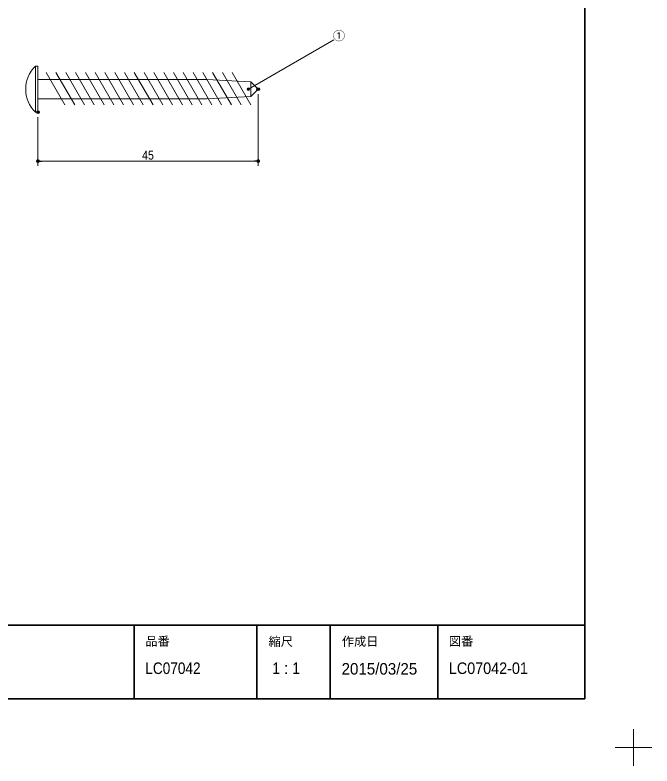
# Model space of a CAD drawing. Units: millimetres on the paper. Extents: x -198 to 198, y -152 to 152.
# Drawn here: x -110.7 to 19.4, y -152.2 to 1.2 of the extents above; entities that cross this region are included whole.
import ezdxf
from ezdxf.enums import TextEntityAlignment as Align

# ---------------------------------------------------------------- set-up
doc = ezdxf.new("R2010")
doc.units = ezdxf.units.MM
doc.header["$PDMODE"] = 32
doc.header["$PDSIZE"] = 0.5
for name, color, linetype, lineweight in [('0-0_1図面枠', 7, 'Continuous', 20), ('0-1_2寸法-3', 7, 'Continuous', 15), ('0-2_2寸法-1', 7, 'Continuous', 15), ('0-3_0', 7, 'Continuous', 25), ('0-5_3一般', 7, 'Continuous', 15)]:
    doc.layers.add(name, color=color, linetype=linetype, lineweight=lineweight)
doc.layers.add('0-4_Defpoints', color=7, linetype='Continuous')
doc.styles.add('ＭＳ Ｐゴシック', font='')
doc.styles.get('ＭＳ Ｐゴシック').set_extended_font_data('MS PGothic')

# ---------------------------------------------------------------- blocks, each defined once
blk = doc.blocks.new('グループ')
at = {"layer": '0-0_1図面枠', "lineweight": 15}
for p, q in [((105, -144.75), (105, -152.25)), ((108.75, -148.5), (101.25, -148.5))]:
    blk.add_line(p, q, dxfattribs=at)
blk = doc.blocks.new('グループ-2')
at = {"layer": '0-0_1図面枠', "lineweight": 35}
for p, q in [((-95, -123.5), (95, -123.5)), ((3, -123.5), (3, -138.5)), ((28, -123.5), (28, -138.5)), ((43, -123.5), (43, -138.5)), ((65, -123.5), (65, -138.5))]:
    blk.add_line(p, q, dxfattribs=at)
blk.add_lwpolyline([(-95, 138.5), (95, 138.5), (95, -138.5), (-95, -138.5)], close=True, dxfattribs=at)
blk = doc.blocks.new('図面枠')
at = {"layer": '0-0_1図面枠'}
for name in ['グループ', 'グループ-2']:
    blk.add_blockref(name, (0, 0), dxfattribs=at)
at = {"layer": '0-0_1図面枠', "style": 'ＭＳ Ｐゴシック'}
for s, p in [('品番', (5.241, -128.211)), ('縮尺', (30.414, -128.268)), ('作成日', (45.375, -128.258)), ('図番', (67.25, -128.211))]:
    blk.add_text(s, height=1.833, dxfattribs=at).set_placement(p, align=Align.BOTTOM_LEFT)
at = {"layer": '0-0_1図面枠', "style": 'ＭＳ Ｐゴシック', "width": 0.95}
blk.add_text('1 : 1', height=2.361, dxfattribs=at).set_placement((31.167, -134.163), align=Align.BOTTOM_LEFT)
blk = doc.blocks.new('_Dot')
at = {"layer": '0-3_0'}
blk.add_line((-0.5, 0), (-1, 0), dxfattribs=at)
for points in [[(0, 0), (-0.5, 0), (-0.496, 0.063)], [(0, 0), (-0.496, -0.063), (-0.5, 0)], [(0, 0), (-0.496, 0.063), (-0.484, 0.124)], [(0, 0), (-0.484, -0.124), (-0.496, -0.063)], [(0, 0), (-0.484, 0.124), (-0.465, 0.184)], [(0, 0), (-0.465, -0.184), (-0.484, -0.124)], [(0, 0), (-0.465, 0.184), (-0.438, 0.241)], [(0, 0), (-0.438, -0.241), (-0.465, -0.184)], [(0, 0), (-0.438, 0.241), (-0.405, 0.294)], [(0, 0), (-0.405, -0.294), (-0.438, -0.241)], [(0, 0), (-0.405, 0.294), (-0.364, 0.342)], [(0, 0), (-0.364, -0.342), (-0.405, -0.294)], [(0, 0), (-0.364, 0.342), (-0.319, 0.385)], [(0, 0), (-0.319, -0.385), (-0.364, -0.342)], [(0, 0), (-0.319, 0.385), (-0.268, 0.422)], [(0, 0), (-0.268, -0.422), (-0.319, -0.385)], [(0, 0), (-0.268, 0.422), (-0.213, 0.452)], [(0, 0), (-0.213, -0.452), (-0.268, -0.422)], [(0, 0), (-0.213, 0.452), (-0.155, 0.476)], [(0, 0), (-0.155, -0.476), (-0.213, -0.452)], [(0, 0), (-0.155, 0.476), (-0.094, 0.491)], [(0, 0), (-0.094, -0.491), (-0.155, -0.476)], [(0, 0), (-0.094, 0.491), (-0.031, 0.499)], [(0, 0), (-0.031, -0.499), (-0.094, -0.491)], [(0, 0), (-0.031, 0.499), (0.031, 0.499)], [(0, 0), (0.031, -0.499), (-0.031, -0.499)], [(0, 0), (0.031, 0.499), (0.094, 0.491)], [(0, 0), (0.094, 0.491), (0.155, 0.476)], [(0, 0), (0.155, 0.476), (0.213, 0.452)], [(0, 0), (0.213, 0.452), (0.268, 0.422)], [(0, 0), (0.268, 0.422), (0.319, 0.385)], [(0, 0), (0.319, 0.385), (0.364, 0.342)], [(0, 0), (0.364, 0.342), (0.405, 0.294)], [(0, 0), (0.405, 0.294), (0.438, 0.241)], [(0, 0), (0.438, 0.241), (0.465, 0.184)], [(0, 0), (0.465, 0.184), (0.484, 0.124)], [(0, 0), (0.484, 0.124), (0.496, 0.063)], [(0, 0), (0.496, 0.063), (0.5, 0)], [(0, 0), (0.094, -0.491), (0.031, -0.499)], [(0, 0), (0.155, -0.476), (0.094, -0.491)], [(0, 0), (0.213, -0.452), (0.155, -0.476)], [(0, 0), (0.268, -0.422), (0.213, -0.452)], [(0, 0), (0.319, -0.385), (0.268, -0.422)], [(0, 0), (0.364, -0.342), (0.319, -0.385)], [(0, 0), (0.405, -0.294), (0.364, -0.342)], [(0, 0), (0.438, -0.241), (0.405, -0.294)], [(0, 0), (0.465, -0.184), (0.438, -0.241)], [(0, 0), (0.484, -0.124), (0.465, -0.184)], [(0, 0), (0.496, -0.063), (0.484, -0.124)], [(0, 0), (0.5, 0), (0.496, -0.063)]]:
    blk.add_solid(points, dxfattribs=at)
blk = doc.blocks.new('グループ-6')
at = {"layer": '0-5_3一般'}
for p, q in [((-15, -10.5), (-11.177, -17.122)), ((-13, -10.5), (-9.177, -17.122)), ((-11, -10.5), (-7.177, -17.122)), ((-9, -10.5), (-5.177, -17.122)), ((-7, -10.5), (-3.177, -17.122)), ((-5, -10.5), (-1.177, -17.122)), ((-3, -10.5), (0.823, -17.122)), ((-1, -10.5), (2.823, -17.122)), ((1, -10.5), (4.823, -17.122)), ((3, -10.5), (6.823, -17.122)), ((5, -10.5), (8.823, -17.122)), ((7, -10.5), (10.823, -17.122)), ((9, -10.5), (12.823, -17.122)), ((11, -10.5), (14.823, -17.122)), ((13, -10.5), (16.823, -17.122)), ((15, -10.5), (18.823, -17.122)), ((17, -10.5), (20.823, -17.122)), ((19, -10.5), (22.823, -17.122)), ((21, -10.5), (24.823, -17.122)), ((23, -10.5), (26.823, -17.122)), ((26.779, -12.411), (17.811, -11.938)), ((-16.694, -15.938), (-16.694, -18.638)), ((26.779, -15.464), (17.811, -15.938))]:
    blk.add_line(p, q, dxfattribs=at)
for points in [[(-16.694, -9.238), (-17.194, -9.238), (-17.194, -18.638), (-16.694, -18.638)], [(-16.694, -9.238), (-16.694, -11.938), (17.811, -11.938)], [(-16.694, -11.938), (-16.694, -15.938), (17.811, -15.938)]]:
    blk.add_lwpolyline(points, dxfattribs=at)
blk.add_lwpolyline([(28.306, -13.938), (26.779, -12.411), (26.779, -15.464)], close=True, dxfattribs=at)
blk.add_arc((-12.672, -13.938), 6.522, 133.8974, 226.1026, dxfattribs=at)

msp = doc.modelspace()

# ---------------------------------------------------------------- hatches: boundary and pattern name
at = {"layer": '0-1_2寸法-3'}
msp.add_hatch(color=256, dxfattribs=at).paths.add_polyline_path([(-62.819, -13.938, 1), (-63.32, -13.938, 1)])

# ---------------------------------------------------------------- linework, layer by layer
msp.add_line((-63.069, -13.938), (-45.614, -3.86), dxfattribs=at)
msp.add_circle((-63.069, -13.938), 0.25, dxfattribs=at)
at = {"layer": '0-2_2寸法-1'}
for p, q in [((-61.069, -14.938), (-61.069, -29.638)), ((-106.069, -19.638), (-106.069, -29.638)), ((-61.82, -28.638), (-105.319, -28.638))]:
    msp.add_line(p, q, dxfattribs=at)
at = {"layer": '0-4_Defpoints'}
for p in [(-61.069, -13.938), (-106.069, -18.638), (-106.069, -28.638)]:
    msp.add_point(p, dxfattribs=at)

# ---------------------------------------------------------------- block references
at = {"layer": '0-0_1図面枠'}
msp.add_blockref('図面枠', (-89.375, 0), dxfattribs=at)
at = {"layer": '0-2_2寸法-1', "xscale": 0.7503418, "yscale": 0.7503418, "rotation": 180}
msp.add_blockref('_Dot', (-106.069, -28.638), dxfattribs=at)
at = {"layer": '0-2_2寸法-1', "xscale": 0.7503418, "yscale": 0.7503418}
msp.add_blockref('_Dot', (-61.069, -28.638), dxfattribs=at)
at = {"layer": '0-5_3一般'}
msp.add_blockref('グループ-6', (-89.375, 0), dxfattribs=at)

# ---------------------------------------------------------------- texts
at = {"layer": '0-0_1図面枠', "style": 'ＭＳ Ｐゴシック'}
for s, width, p in [('LC07042', 0.9, (-84.123, -134.163)), ('LC07042-01', 0.95, (-22.123, -134.163))]:
    msp.add_text(s, height=2.361, dxfattribs=dict(at, width=width)).set_placement(p, align=Align.BOTTOM_LEFT)
msp.add_text('2015/03/25', height=2.361, dxfattribs=at).set_placement((-44.036, -134.287), align=Align.BOTTOM_LEFT)
at = {"layer": '0-1_2寸法-3', "style": 'ＭＳ Ｐゴシック'}
msp.add_text('①', height=1.833, dxfattribs=at).set_placement((-45.814, -4.496), align=Align.BOTTOM_LEFT)
at = {"layer": '0-2_2寸法-1', "style": 'ＭＳ Ｐゴシック', "width": 0.9}
msp.add_text('45', height=1.833, dxfattribs=at).set_placement((-84.779, -28.89), align=Align.BOTTOM_LEFT)

doc.saveas('drawing.dxf')
